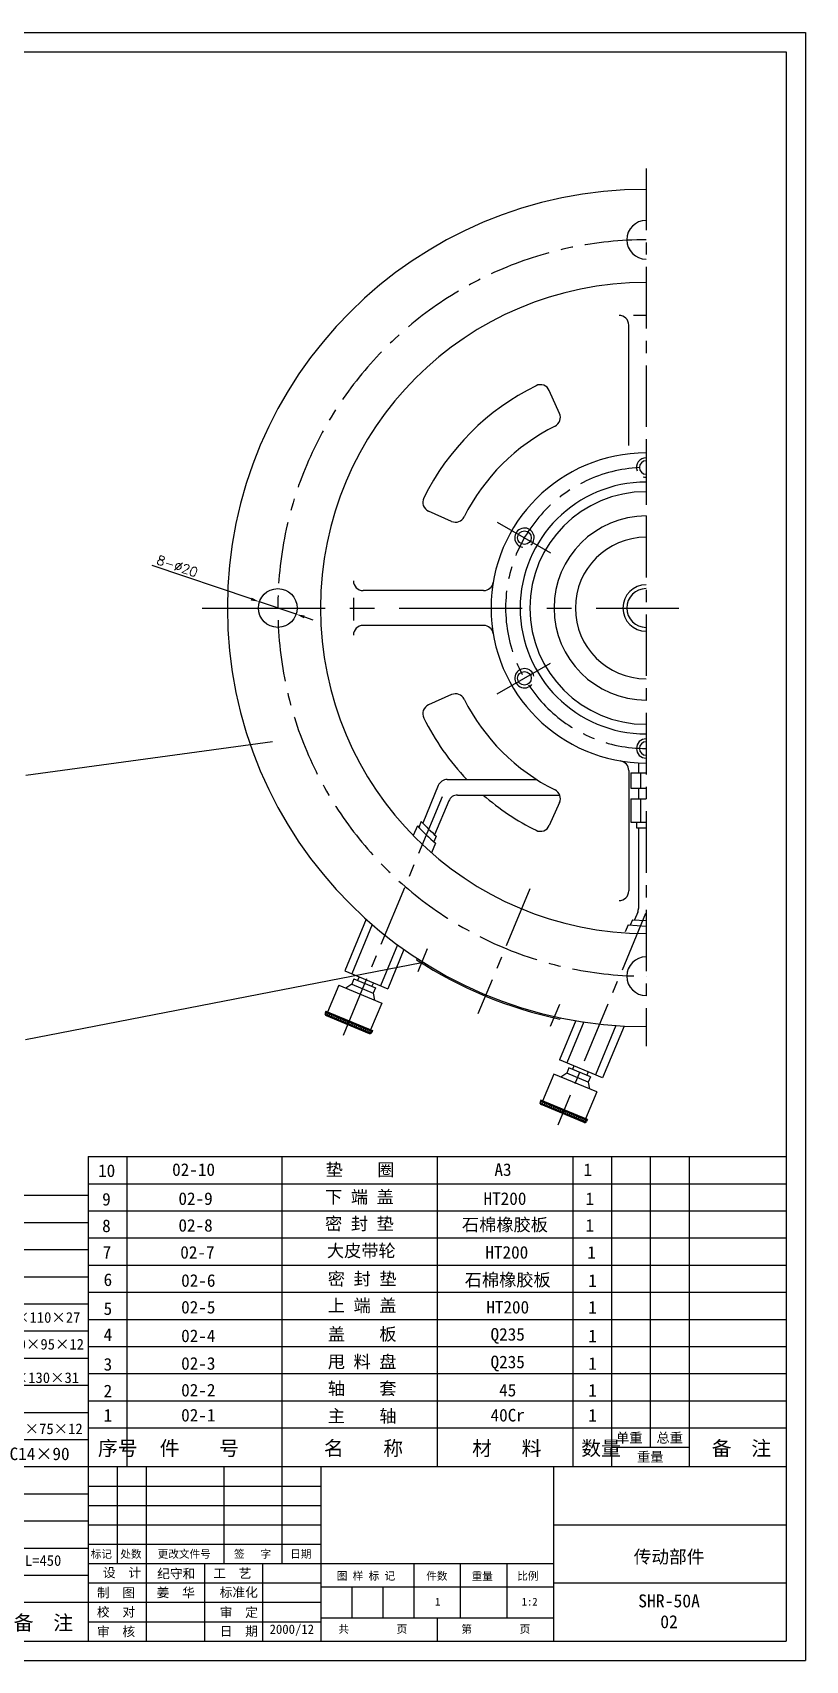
# Model space of a CAD drawing. Extents: x -1044 to 144, y -924 to -84.
# Drawn here: x -255 to 144, y -924 to -84 of the extents above; entities that cross this region are included whole.
import ezdxf

# ---------------------------------------------------------------- set-up
doc = ezdxf.new("R2010")
doc.units = 0
doc.linetypes.add('CENTER', pattern=[50.8, 31.75, -6.35, 6.35, -6.35])
doc.layers.get('0').update_dxf_attribs({"linetype": 'CONTINUOUS'})
doc.layers.get('DEFPOINTS').update_dxf_attribs({"linetype": 'CONTINUOUS'})
doc.layers.add('SMPEN_THICK', color=7, linetype='CONTINUOUS')
doc.styles.get("Standard").update_dxf_attribs({"font": 'txt.shx', "height": 4.8})
doc.dimstyles.get("Standard").update_dxf_attribs({"dimscale": 5, "dimtxt": 4.5, "dimasz": 5.5, "dimexe": 4.25, "dimexo": 0.625, "dimgap": 2.2, "dimtad": 1, "dimdec": 4, "dimlfac": -1, "dimdsep": 46, "dimlunit": 6, "dimtxsty": 'Standard', "dimcen": 2.5, "dimclrd": 2, "dimclre": 2, "dimclrt": 2, "dimadec": 0, "dimazin": 0, "dimtfac": 1, "dimtdec": 4, "dimtmove": 0, "dimatfit": 3, "dimfxl": 1, "dimtolj": 1, "dimtzin": 0, "dimarcsym": 0})

# ---------------------------------------------------------------- blocks, each defined once
blk = doc.blocks.new('*D5')
at = {"color": 2, "linetype": 'ByBlock', "transparency": 16777216}
for p, q in [((-142.1, -376.15), (-193.11, -358.92)), ((-118.89, -383.99), (-137.83, -377.59)), ((-114.62, -385.43), (-110.36, -386.87))]:
    blk.add_line(p, q, dxfattribs=at)
for points in [[(-141.86, -375.44), (-142.34, -376.87), (-137.83, -377.59)], [(-114.38, -384.72), (-114.86, -386.15), (-118.89, -383.99)]]:
    blk.add_solid(points, dxfattribs=at)
at = {"layer": 'DEFPOINTS', "color": 0, "linetype": 'ByBlock', "transparency": 16777216}
for p in [(-137.83, -377.59), (-118.89, -383.99)]:
    blk.add_point(p, dxfattribs=at)
at = {"color": 2, "linetype": 'ByBlock', "transparency": 16777216, "insert": (-180.21, -359.17), "char_height": 4.8, "attachment_point": 5, "rotation": 341.33708}
blk.add_mtext('\\A1;8-∅20', dxfattribs=at)

msp = doc.modelspace()

# ---------------------------------------------------------------- linework, layer by layer
at = {"color": 2}
for p, q in [((-1044.22965, -83.86203), (143.77035, -83.86203)), ((143.77035, -83.86203), (143.77035, -923.86203)), ((-1044.22965, -923.86203), (143.77035, -923.86203))]:
    msp.add_line(p, q, dxfattribs=at)
at = {"color": 3}
for p, q in [((-994.22965, -93.86203), (133.77035, -93.86203)), ((133.77035, -93.86203), (133.77035, -913.86203)), ((-226.22965, -663.86203), (-226.22965, -913.86203)), ((-226.22965, -663.86203), (133.77035, -663.86203)), ((-206.22965, -663.86203), (-206.22965, -823.86203)), ((-126.22965, -663.86203), (-126.22965, -823.86203)), ((-46.22965, -663.86203), (-46.22965, -823.86203)), ((23.77035, -663.86203), (23.77035, -823.86203)), ((43.77035, -663.86203), (43.77035, -823.86203)), ((63.77035, -663.86203), (63.77035, -813.86203)), ((83.77035, -663.86203), (83.77035, -823.86203)), ((-226.22965, -677.86203), (133.77035, -677.86203)), ((-586.22965, -683.86203), (-226.22965, -683.86203)), ((-226.22965, -691.86203), (133.77035, -691.86203)), ((-586.22965, -697.86203), (-226.22965, -697.86203)), ((-586.22965, -711.86203), (-226.22965, -711.86203)), ((-226.22965, -705.86203), (133.77035, -705.86203)), ((-226.22965, -719.86203), (133.77035, -719.86203)), ((-586.22965, -725.86203), (-226.22965, -725.86203)), ((-226.22965, -733.86203), (133.77035, -733.86203)), ((-586.22965, -739.86203), (-226.22965, -739.86203)), ((-586.22965, -753.86203), (-226.22965, -753.86203)), ((-226.22965, -747.86203), (133.77035, -747.86203)), ((-226.22965, -761.86203), (133.77035, -761.86203)), ((-586.22965, -767.86203), (-226.22965, -767.86203)), ((-226.22965, -775.86203), (133.77035, -775.86203)), ((-586.22965, -781.86203), (-226.22965, -781.86203)), ((-586.22965, -795.86203), (-226.22965, -795.86203)), ((-226.22965, -789.86203), (133.77035, -789.86203)), ((-226.22965, -803.86203), (133.77035, -803.86203)), ((-586.22965, -809.86203), (-226.22965, -809.86203)), ((43.77035, -813.86203), (83.77035, -813.86203)), ((-586.22965, -823.86203), (-226.22965, -823.86203)), ((-226.22965, -823.86203), (133.77035, -823.86203)), ((-211.22965, -823.86203), (-211.22965, -873.86203)), ((-196.22965, -823.86203), (-196.22965, -873.86203)), ((-156.22965, -823.86203), (-156.22965, -873.86203)), ((-126.22965, -823.86203), (-126.22965, -873.86203)), ((-106.22965, -823.86203), (-106.22965, -913.86203)), ((13.77035, -823.86203), (13.77035, -913.86203)), ((-586.22965, -837.86203), (-226.22965, -837.86203)), ((-226.22965, -833.86203), (-106.22965, -833.86203)), ((-226.22965, -843.86203), (-106.22965, -843.86203)), ((-586.22965, -851.86203), (-226.22965, -851.86203)), ((-226.22965, -853.86203), (-106.22965, -853.86203)), ((13.77035, -853.86203), (133.77035, -853.86203)), ((-226.22965, -863.86203), (-106.22965, -863.86203)), ((-586.22965, -865.86203), (-226.22965, -865.86203)), ((-586.22965, -879.86203), (-226.22965, -879.86203)), ((-226.22965, -873.86203), (-106.22965, -873.86203)), ((-196.22965, -873.86203), (-196.22965, -913.86203)), ((-166.22965, -873.86203), (-166.22965, -913.86203)), ((-136.22965, -873.86203), (-136.22965, -913.86203)), ((-106.22965, -873.86203), (13.77035, -873.86203)), ((-58.22965, -873.86203), (-58.22965, -901.86203)), ((-34.22965, -873.86203), (-34.22965, -901.86203)), ((-10.22965, -873.86203), (-10.22965, -901.86203)), ((-226.22965, -883.86203), (-106.22965, -883.86203)), ((-106.22965, -885.86203), (13.77035, -885.86203)), ((-90.22965, -885.86203), (-90.22965, -901.86203)), ((-74.22965, -885.86203), (-74.22965, -901.86203)), ((13.77035, -883.86203), (133.77035, -883.86203)), ((-586.22965, -893.86203), (-226.22965, -893.86203)), ((-226.22965, -893.86203), (-106.22965, -893.86203)), ((-226.22965, -903.86203), (-106.22965, -903.86203)), ((-106.22965, -901.86203), (13.77035, -901.86203)), ((-46.22965, -901.86203), (-46.22965, -913.86203)), ((-994.22965, -913.86203), (133.77035, -913.86203)), ((-586.22965, -913.86203), (-226.22965, -913.86203))]:
    msp.add_line(p, q, dxfattribs=at)
at = {"linetype": 'CENTER'}
for p, q in [((61.6398, -154.01145), (61.6398, -295.79473)), ((61.6398, -295.79473), (61.6398, -333.29473)), ((61.6398, -333.29473), (61.6398, -606.92428)), ((-15.14786, -336.46136), (13.24529, -352.85415)), ((-15.14786, -425.12811), (15.70635, -407.31442)), ((-43.65084, -478.20126), (-95.52137, -603.42779)), ((1.60228, -525.73811), (-25.12046, -590.25252)), ((61.31854, -538.35786), (16.04152, -647.66627)), ((-51.30328, -556.71216), (-56.18327, -568.49351)), ((16.9009, -585.42404), (12.18381, -596.81208))]:
    msp.add_line(p, q, dxfattribs=at)
at = {"color": 4}
for p, q in [((52.6398, -296.9556), (52.6398, -234.79473)), ((61.6398, -229.79473), (55.16016, -229.79473)), ((16.94501, -280.4086), (11.65254, -268.52152)), ((-38.74634, -336.09995), (-50.63342, -330.80748)), ((-89.3602, -375.5676), (-89.3602, -387.27437)), ((-22.19934, -371.79473), (-84.3602, -371.79473)), ((-22.19934, -389.79473), (-84.3602, -389.79473)), ((-38.74634, -425.48952), (-50.63342, -430.78199)), ((-40.94926, -469.29219), (5.13139, -469.29219)), ((52.6398, -464.63386), (52.6398, -526.79473)), ((-45.56866, -472.37877), (-53.60612, -491.78293)), ((-35.60383, -477.29219), (17.02045, -477.29219)), ((57.6398, -473.79473), (57.6398, -479.25337)), ((-40.22323, -480.37877), (-47.45403, -497.83548)), ((16.94501, -481.18087), (11.65254, -493.06795)), ((-56.37149, -493.23287), (-58.45806, -498.27029)), ((-54.36142, -490.99327), (-55.61555, -494.02099)), ((57.6398, -494.25337), (57.6398, -535.79208)), ((-47.10462, -502.21817), (-49.12885, -507.10509)), ((-46.67168, -498.55985), (-47.89273, -501.50772)), ((-82.81177, -541.38659), (-93.8532, -568.04296)), ((-79.64065, -544.18334), (-90.15768, -569.57369)), ((52.35945, -544.30827), (50.87085, -547.90206)), ((52.35945, -544.30827), (61.6398, -545.0005)), ((54.55435, -541.62244), (53.4094, -544.38658)), ((54.55435, -541.62244), (61.6398, -541.96202)), ((57.25919, -537.70549), (55.61567, -541.67331)), ((-66.6305, -554.58406), (-75.37561, -575.69663)), ((-63.29923, -556.99417), (-71.68009, -577.22736)), ((-56.5453, -561.59375), (-56.83734, -562.29881)), ((-93.8532, -568.04296), (-71.68009, -577.22736)), ((-86.46216, -571.10443), (-87.22753, -572.95219)), ((-96.91467, -575.434), (-102.65492, -589.29219)), ((-96.91467, -575.434), (-74.74156, -584.6184)), ((-90.22334, -574.95846), (-93.21915, -576.96473)), ((-89.07529, -572.18682), (-90.22334, -574.95846)), ((-90.22334, -574.95846), (-79.13678, -579.55066)), ((-89.07529, -572.18682), (-77.98873, -576.77902)), ((-79.07113, -574.16589), (-79.83649, -576.01365)), ((-77.98873, -576.77902), (-79.13678, -579.55066)), ((-79.13678, -579.55066), (-78.43707, -583.08766)), ((-74.74156, -584.6184), (-80.48181, -598.47659)), ((-104.02905, -590.3466), (-80.25573, -600.19382)), ((-103.5788, -588.90951), (-103.96148, -589.83339)), ((-103.77014, -589.37145), (-79.74927, -599.32121)), ((-103.58816, -590.56186), (-103.19393, -589.61012)), ((-103.5788, -588.90951), (-79.55793, -598.85928)), ((-103.42028, -591.13995), (-81.24718, -600.32435)), ((-102.73063, -590.91706), (-102.3364, -589.96532)), ((-101.80675, -591.29975), (-101.41252, -590.348)), ((-100.88287, -591.68243), (-100.48865, -590.73068)), ((-99.95899, -592.06511), (-99.56477, -591.11337)), ((-99.03511, -592.4478), (-98.64089, -591.49605)), ((-98.11123, -592.83048), (-97.71701, -591.87873)), ((-97.18735, -593.21316), (-96.79313, -592.26142)), ((-96.26347, -593.59585), (-95.86925, -592.6441)), ((-95.33959, -593.97853), (-94.94537, -593.02679)), ((-94.41571, -594.36121), (-94.02149, -593.40947)), ((-93.49183, -594.7439), (-93.09761, -593.79215)), ((-92.56795, -595.12658), (-92.17373, -594.17484)), ((-91.64408, -595.50926), (-91.24985, -594.55752)), ((-90.7202, -595.89195), (-90.32597, -594.9402)), ((-89.79632, -596.27463), (-89.40209, -595.32289)), ((-88.87244, -596.65731), (-88.47821, -595.70557)), ((-87.94856, -597.04), (-87.55433, -596.08825)), ((25.39321, -593.73178), (17.01235, -613.96497)), ((17.36507, -592.20842), (17.07302, -592.91348)), ((29.45297, -594.38314), (20.70786, -615.49571)), ((46.00697, -596.22828), (35.48994, -621.61864)), ((-87.02468, -597.42268), (-86.63045, -596.47094)), ((-86.1008, -597.80536), (-85.70657, -596.85362)), ((-85.17692, -598.18805), (-84.78269, -597.2363)), ((-84.25304, -598.57073), (-83.85881, -597.61899)), ((-83.32916, -598.95341), (-82.93493, -598.00167)), ((-82.40528, -599.3361), (-82.01105, -598.38435)), ((-81.4814, -599.71878), (-81.08718, -598.76704)), ((-80.61387, -600.07812), (-80.21965, -599.12638)), ((-79.55793, -598.85928), (-79.94061, -599.78315)), ((50.22688, -596.49301), (39.18545, -623.14937)), ((13.95088, -621.35601), (8.21063, -635.2142)), ((36.12399, -630.54041), (13.95088, -621.35601)), ((39.18545, -623.14937), (17.01235, -613.96497)), ((20.64221, -620.88047), (17.6464, -622.88674)), ((21.79026, -618.10883), (20.64221, -620.88047)), ((31.72876, -625.47267), (20.64221, -620.88047)), ((32.87681, -622.70103), (21.79026, -618.10883)), ((24.40338, -617.02644), (23.63802, -618.8742)), ((31.79442, -620.08791), (31.02905, -621.93567)), ((32.87681, -622.70103), (31.72876, -625.47267)), ((31.72876, -625.47267), (32.42847, -629.00968)), ((30.60981, -646.11584), (6.8365, -636.26861)), ((7.28675, -634.83152), (6.90406, -635.7554)), ((31.11627, -645.24323), (7.09541, -635.29346)), ((7.17156, -636.44004), (7.56578, -635.48829)), ((31.30762, -644.78129), (7.28675, -634.83152)), ((29.61837, -646.24636), (7.44526, -637.06196)), ((8.03908, -636.79938), (8.43331, -635.84764)), ((8.96296, -637.18206), (9.35719, -636.23032)), ((9.88684, -637.56475), (10.28107, -636.613)), ((10.81072, -637.94743), (11.20495, -636.99569)), ((11.7346, -638.33011), (12.12883, -637.37837)), ((12.65848, -638.7128), (13.05271, -637.76105)), ((13.58236, -639.09548), (13.97659, -638.14374)), ((36.12399, -630.54041), (30.38374, -644.3986)), ((14.50624, -639.47816), (14.90047, -638.52642)), ((15.43012, -639.86085), (15.82435, -638.9091)), ((16.354, -640.24353), (16.74823, -639.29179)), ((17.27788, -640.62621), (17.67211, -639.67447)), ((18.20176, -641.0089), (18.59599, -640.05715)), ((19.12564, -641.39158), (19.51986, -640.43984)), ((20.04952, -641.77426), (20.44374, -640.82252)), ((20.9734, -642.15695), (21.36762, -641.2052)), ((21.89728, -642.53963), (22.2915, -641.58789)), ((22.82116, -642.92231), (23.21538, -641.97057)), ((23.74504, -643.305), (24.13926, -642.35325)), ((24.66892, -643.68768), (25.06314, -642.73594)), ((25.5928, -644.07037), (25.98702, -643.11862)), ((26.51668, -644.45305), (26.9109, -643.5013)), ((27.44056, -644.83573), (27.83478, -643.88399)), ((28.36443, -645.21842), (28.75866, -644.26667)), ((29.28831, -645.6011), (29.68254, -644.64935)), ((30.14584, -645.9563), (30.54007, -645.00456)), ((31.30762, -644.78129), (30.92493, -645.70517))]:
    msp.add_line(p, q, dxfattribs=at)
at = {"color": 1}
for p, q in [((-131.08476, -449.89616), (-258.3689, -467.14694)), ((-54.05602, -563.93349), (-258.50687, -603.59137))]:
    msp.add_line(p, q, dxfattribs=at)
at = {"color": 4}
for centre, radius in [((-1.14705, -344.54473), 3.5), ((-128.3602, -380.79473), 10), ((-1.14705, -417.04473), 3.5)]:
    msp.add_circle(centre, radius, dxfattribs=at)
for centre, radius, start, end in [((61.6398, -380.79473), 216, 90, 270), ((61.6398, -190.79473), 10, 90, 270), ((61.6398, -380.79473), 168, 90, 270), ((47.6398, -234.79473), 5, 0, 90), ((61.6398, -380.79473), 128, 116.32973866, 153.67026134), ((7.08481, -270.5552), 5, 24, 116.32973866), ((12.37728, -282.44228), 5, 296.60525127, 24), ((61.6398, -380.79473), 105, 116.60525127, 153.39474873), ((61.6398, -380.79473), 80, 90, 270), ((61.6398, -308.29473), 3.5, 90, 270), ((61.6398, -380.79473), 65, 90, 270), ((-48.59973, -326.23975), 5, 153.67026134, 246), ((61.6398, -380.79473), 60, 90, 270), ((-36.71266, -331.53222), 5, 246, 333.39474873), ((61.6398, -380.79473), 47.5, 90, 270), ((61.6398, -380.79473), 36.5, 90, 270), ((-84.3602, -366.79473), 5, 180, 270), ((-22.19934, -366.79473), 5, 270, 350.51985099), ((61.6398, -380.79473), 12, 90, 270), ((61.6398, -380.79473), 10, 90, 270), ((-84.3602, -394.79473), 5, 90, 180), ((-22.19934, -394.79473), 5, 9.48014901, 90), ((-36.71266, -430.05725), 5, 26.60525127, 114), ((61.6398, -380.79473), 105, 206.60525127, 243.39474873), ((-48.59973, -435.34971), 5, 114, 206.32973866), ((61.6398, -380.79473), 128, 206.32973866, 223.73995233), ((61.6398, -453.29473), 3.5, 90, 270), ((47.6398, -464.63386), 5, 0, 80.51985099), ((-40.94926, -474.29219), 5, 90, 157.5), ((-35.60383, -482.29219), 5, 90, 157.5), ((61.6398, -380.79473), 128, 228.92815796, 243.67026134), ((12.37728, -479.14718), 5, 336, 63.39474873), ((61.6398, -380.79473), 163, 223.61463946, 228.15300864), ((61.6398, -380.79473), 160, 223.53051768, 227.39449021), ((7.08481, -491.03426), 5, 243.67026134, 336), ((47.6398, -526.79473), 5, 270, 0), ((52.6398, -535.79208), 5, 337.5, 0), ((61.6398, -380.79473), 216.75, 236.86542856, 258.13457144), ((61.6398, -570.79473), 10, 90, 270), ((-103.0376, -590.21607), 1, 157.5, 247.5), ((-80.86449, -599.40047), 1, 247.5, 337.5), ((7.82794, -636.13808), 1, 157.5, 247.5), ((30.00105, -645.32248), 1, 247.5, 337.5)]:
    msp.add_arc(centre, radius, start, end, dxfattribs=at)
at = {"linetype": 'CENTER'}
for radius, start in [(190, 90), (72.5, 92.76627182)]:
    msp.add_arc((61.6398, -380.79473), radius, start, 270, dxfattribs=at)
for centre, start, end in [((61.6398, -308.29473), 90, 199.91880965), ((61.6398, -308.29473), 251.58010235, 270), ((-1.14705, -344.54473), 311.58010235, 259.91880965), ((-1.14705, -417.04473), 11.58010235, 319.91880965), ((61.6398, -453.29473), 90, 270)]:
    msp.add_arc(centre, 5, start, end)
at = {"layer": 'DEFPOINTS', "color": 0, "linetype": 'ByBlock'}
for p in [(-38.74634, -425.48952), (-50.63342, -430.78199), (16.94501, -481.18087), (11.65254, -493.06795)]:
    msp.add_point(p, dxfattribs=at)
at = {"layer": 'SMPEN_THICK', "linetype": 'CENTER', "ltscale": 2}
msp.add_line((-167.35617, -380.79473), (78.51125, -380.79473), dxfattribs=at)
at = {"layer": 'SMPEN_THICK', "color": 4}
for p, q in [((57.6398, -460.79473), (57.6398, -465.79473)), ((53.6398, -465.79473), (53.6398, -473.79473)), ((53.6398, -465.79473), (61.6398, -465.79473)), ((58.6398, -465.79473), (58.6398, -473.79473)), ((53.6398, -473.79473), (61.6398, -473.79473)), ((53.6398, -479.25337), (61.6398, -479.25337)), ((53.6398, -479.25337), (53.6398, -491.25337)), ((58.6398, -479.25337), (58.6398, -491.25337)), ((53.6398, -491.25337), (61.6398, -491.25337)), ((56.6398, -491.25337), (56.6398, -494.25337)), ((56.6398, -494.25337), (61.6398, -494.25337))]:
    msp.add_line(p, q, dxfattribs=at)

# ---------------------------------------------------------------- texts
at = {"color": 2, "linetype": 'ByBlock', "attachment_point": 5}
for s, insert, char_height in [('\\f仿宋_GB2312|b0|i0|c134|p49;10', (-216.62174, -671.195), 6.5), ('\\f仿宋_GB2312|b0|i0|c134|p49;02-10', (-171.79729, -670.64771), 6.5), ('\\f仿宋_GB2312|b0|i0|c134|p49;垫    圈', (-85.91306, -671.00402), 6.5), ('\\f仿宋_GB2312|b0|i0|c134|p49;A3', (-12.21764, -670.64771), 6.5), ('\\f仿宋_GB2312|b0|i0|c134|p49;1', (31.50281, -670.64771), 6.5), ('\\f仿宋_GB2312|b0|i0|c134|p49;9', (-216.73336, -685.93245), 6.5), ('\\f仿宋_GB2312|b0|i0|c134|p49;02-9', (-170.77101, -685.61687), 6.5), ('\\f仿宋_GB2312|b0|i0|c134|p49;下 端 盖', (-86.24481, -685.06836), 6.5), ('\\f仿宋_GB2312|b0|i0|c134|p49;HT200', (-11.19137, -685.61687), 6.5), ('\\f仿宋_GB2312|b0|i0|c134|p49;1', (32.52908, -685.61687), 6.5), ('\\f仿宋_GB2312|b0|i0|c134|p49;8', (-216.73336, -699.63596), 6.5), ('\\f仿宋_GB2312|b0|i0|c134|p49;02-8', (-170.77101, -699.39646), 6.5), ('\\f仿宋_GB2312|b0|i0|c134|p49;密 封 垫', (-86.24481, -698.84795), 6.5), ('\\f仿宋_GB2312|b0|i0|c134|p49;石棉橡胶板', (-11.19137, -699.39646), 6.5), ('\\f仿宋_GB2312|b0|i0|c134|p49;1', (32.52908, -699.39646), 6.5), ('\\f仿宋_GB2312|b0|i0|c134|p49;7', (-216.45293, -713.26057), 6.5), ('\\f仿宋_GB2312|b0|i0|c134|p49;02-7', (-169.81778, -713.33233), 6.5), ('\\f仿宋_GB2312|b0|i0|c134|p49;大皮带轮', (-85.29158, -712.78382), 6.5), ('\\f仿宋_GB2312|b0|i0|c134|p49;HT200', (-10.23813, -713.33233), 6.5), ('\\f仿宋_GB2312|b0|i0|c134|p49;1', (33.48231, -713.33233), 6.5), ('\\f仿宋_GB2312|b0|i0|c134|p49;6', (-215.99649, -727.44395), 6.5), ('\\f仿宋_GB2312|b0|i0|c134|p49;02-6', (-169.36134, -727.85789), 6.5), ('\\f仿宋_GB2312|b0|i0|c134|p49;密 封 垫', (-84.83513, -727.30938), 6.5), ('\\f仿宋_GB2312|b0|i0|c134|p49;石棉橡胶板', (-9.78169, -727.85789), 6.5), ('\\f仿宋_GB2312|b0|i0|c134|p49;1', (33.93876, -727.85789), 6.5), ('\\f仿宋_GB2312|b0|i0|c134|p49;02-5', (-169.36134, -741.63748), 6.5), ('\\f仿宋_GB2312|b0|i0|c134|p49;上 端 盖', (-84.83513, -741.08897), 6.5), ('\\f仿宋_GB2312|b0|i0|c134|p49;HT200', (-9.78169, -741.63748), 6.5), ('\\f仿宋_GB2312|b0|i0|c134|p49;1', (33.93876, -741.63748), 6.5), ('\\f仿宋_GB2312|b0|i0|c134|p49;50×110×27', (-250.77125, -746.90045), 5.5), ('\\f仿宋_GB2312|b0|i0|c134|p49;5', (-215.99649, -742.39323), 6.5), ('\\f仿宋_GB2312|b0|i0|c134|p49;4', (-215.99649, -755.81262), 6.5), ('\\f仿宋_GB2312|b0|i0|c134|p49;02-4', (-169.36134, -756.40833), 6.5), ('\\f仿宋_GB2312|b0|i0|c134|p49;盖    板', (-84.83513, -755.85982), 6.5), ('\\f仿宋_GB2312|b0|i0|c134|p49;Q235', (-9.78169, -756.40833), 6.5), ('\\f仿宋_GB2312|b0|i0|c134|p49;1', (33.93876, -756.40833), 6.5), ('\\f仿宋_GB2312|b0|i0|c134|p49;PG70×95×12', (-250.77125, -760.73411), 5.5), ('\\f仿宋_GB2312|b0|i0|c134|p49;3', (-215.99649, -771.10068), 6.5), ('\\f仿宋_GB2312|b0|i0|c134|p49;02-3', (-169.36134, -770.65272), 6.5), ('\\f仿宋_GB2312|b0|i0|c134|p49;甩 料 盘', (-84.83513, -770.10421), 6.5), ('\\f仿宋_GB2312|b0|i0|c134|p49;Q235', (-9.78169, -770.65272), 6.5), ('\\f仿宋_GB2312|b0|i0|c134|p49;1', (33.93876, -770.65272), 6.5), ('\\f仿宋_GB2312|b0|i0|c134|p49;60×130×31', (-251.4419, -777.99227), 5.5), ('\\f仿宋_GB2312|b0|i0|c134|p49;02-2', (-169.36134, -784.43231), 6.5), ('\\f仿宋_GB2312|b0|i0|c134|p49;轴    套', (-84.83513, -783.8838), 6.5), ('\\f仿宋_GB2312|b0|i0|c134|p49;2', (-215.99649, -784.80418), 6.5), ('\\f仿宋_GB2312|b0|i0|c134|p49;45', (-9.78169, -784.43231), 6.5), ('\\f仿宋_GB2312|b0|i0|c134|p49;1', (33.93876, -784.43231), 6.5), ('\\f仿宋_GB2312|b0|i0|c134|p49;1', (-215.99649, -797.35913), 6.5), ('\\f仿宋_GB2312|b0|i0|c134|p49;02-1', (-169.36134, -797.35913), 6.5), ('\\f仿宋_GB2312|b0|i0|c134|p49;主    轴', (-84.83513, -798.08738), 6.5), ('\\f仿宋_GB2312|b0|i0|c134|p49;40Cr', (-9.78169, -797.35913), 6.5), ('\\f仿宋_GB2312|b0|i0|c134|p49;1', (33.93876, -797.35913), 6.5), ('\\f仿宋_GB2312|b0|i0|c134|p49;PG55×75×12', (-251.4419, -804.37976), 5.5), ('\\f仿宋_GB2312|b0|i0|c134|p49;单重', (52.93493, -809.19532), 5), ('\\f仿宋_GB2312|b0|i0|c134|p49;总重', (73.76426, -809.19532), 5), ('\\f仿宋_GB2312|b0|i0|c134|p49;C14×90', (-251.21876, -817.30449), 6.5), ('\\f仿宋_GB2312|b0|i0|c134|p49;序号 ', (-210.88957, -814.79996), 7.5), ('\\f仿宋_GB2312|b0|i0|c134|p49;件    号', (-168.81561, -814.79996), 7.5), ('\\f仿宋_GB2312|b0|i0|c134|p49;名    称', (-84.15297, -814.79996), 7.5), ('\\f仿宋_GB2312|b0|i0|c134|p49;材   料', (-10.2468, -814.79996), 7.5), ('\\f仿宋_GB2312|b0|i0|c134|p49;数量 ', (38.36972, -814.79996), 7.5), ('\\f仿宋_GB2312|b0|i0|c134|p49;备  注', (110.74413, -814.79996), 7.5), ('\\f仿宋_GB2312|b0|i0|c134|p49;重量', (63.75016, -819.00343), 5), ('\\f仿宋_GB2312|b0|i0|c134|p49;L=450', (-249.37625, -872.34448), 5.5), ('\\f仿宋_GB2312|b0|i0|c134|p49;标记', (-219.36343, -869.17069), 4.0128), ('\\f仿宋_GB2312|b0|i0|c134|p49;处数', (-204.07537, -869.17069), 4.0128), ('\\f仿宋_GB2312|b0|i0|c134|p49;更改文件号', (-176.60867, -869.17069), 4.0128), ('\\f仿宋_GB2312|b0|i0|c134|p49;签   字', (-141.36838, -869.17069), 4.0128), ('\\f仿宋_GB2312|b0|i0|c134|p49;日期', (-116.49289, -869.17069), 4.0128), ('\\f仿宋_GB2312|b0|i0|c134|p49;传动部件', (73.44546, -870.73631), 6.688), ('\\f仿宋_GB2312|b0|i0|c134|p49;设  计 ', (-208.73765, -878.81473), 4.81536), ('\\f仿宋_GB2312|b0|i0|c134|p49;纪守和', (-180.73246, -879.32816), 4.81536), ('\\f仿宋_GB2312|b0|i0|c134|p49;工  艺', (-151.8067, -879.12478), 4.81536), ('\\f仿宋_GB2312|b0|i0|c134|p49;图 样 标 记', (-82.87906, -880.46939), 4.0128), ('\\f仿宋_GB2312|b0|i0|c134|p49;件数', (-46.31431, -880.52255), 4.0128), ('\\f仿宋_GB2312|b0|i0|c134|p49;重量', (-22.91129, -880.52255), 4.0128), ('\\f仿宋_GB2312|b0|i0|c134|p49;比例', (0.60097, -880.52255), 4.0128), ('\\f仿宋_GB2312|b0|i0|c134|p49;制  图', (-211.79526, -889.1469), 4.81536), ('\\f仿宋_GB2312|b0|i0|c134|p49;姜  华', (-180.98939, -889.08337), 4.81536), ('\\f仿宋_GB2312|b0|i0|c134|p49;标准化 ', (-148.47408, -888.94154), 4.81536), ('\\f仿宋_GB2312|b0|i0|c134|p49;SHR-50A', (73.44546, -893.1775), 6.688), ('\\f仿宋_GB2312|b0|i0|c134|p49;校  对', (-211.79526, -899.1008), 4.81536), ('\\f仿宋_GB2312|b0|i0|c134|p49;审  定 ', (-148.47408, -899.3024), 4.81536), ('\\f仿宋_GB2312|b0|i0|c134|p49;1', (-45.88881, -893.56875), 4.0128), ('\\f仿宋_GB2312|b0|i0|c134|p49;1:2', (1.54974, -893.56875), 4.0128), ('\\f仿宋_GB2312|b0|i0|c134|p49;备  注', (-249.25587, -904.79996), 7.5), ('\\f仿宋_GB2312|b0|i0|c134|p49;审  核', (-211.79526, -909.19959), 4.81536), ('\\f仿宋_GB2312|b0|i0|c134|p49;日  期 ', (-148.47408, -909.03391), 4.81536), ('\\f仿宋_GB2312|b0|i0|c134|p49;2000/12', (-121.12508, -908.33706), 4.81536), ('\\f仿宋_GB2312|b0|i0|c134|p49;共         页', (-79.3486, -907.9378), 4.0128), ('\\f仿宋_GB2312|b0|i0|c134|p49;第         页', (-15.92022, -907.9378), 4.0128), ('\\f仿宋_GB2312|b0|i0|c134|p49;02', (73.44546, -903.92399), 6.688)]:
    msp.add_mtext(s, dxfattribs=dict(at, insert=insert, char_height=char_height))

# ---------------------------------------------------------------- dimensions: what is measured, and where the dimension line sits
dim = msp.add_diameter_dim_2p(p1=(-118.88603, -383.99473), p2=(-137.83438, -377.59473), text='8-<>', dimstyle='Standard', override={"dimscale": 1, "dimtxt": 5, "dimasz": 4.5, "dimexe": 3.25, "dimexo": 0, "dimgap": 1.5, "dimtm": 0.115, "dimtfac": 0.66667, "dimatfit": 1, "dimtvp": 5, "dimtzin": 8})
dim.commit()
dim.dimension.update_dxf_attribs({"geometry": '*D5', "text_midpoint": (-181.4573, -362.86065), "dimtype": 163})

doc.saveas('drawing.dxf')
